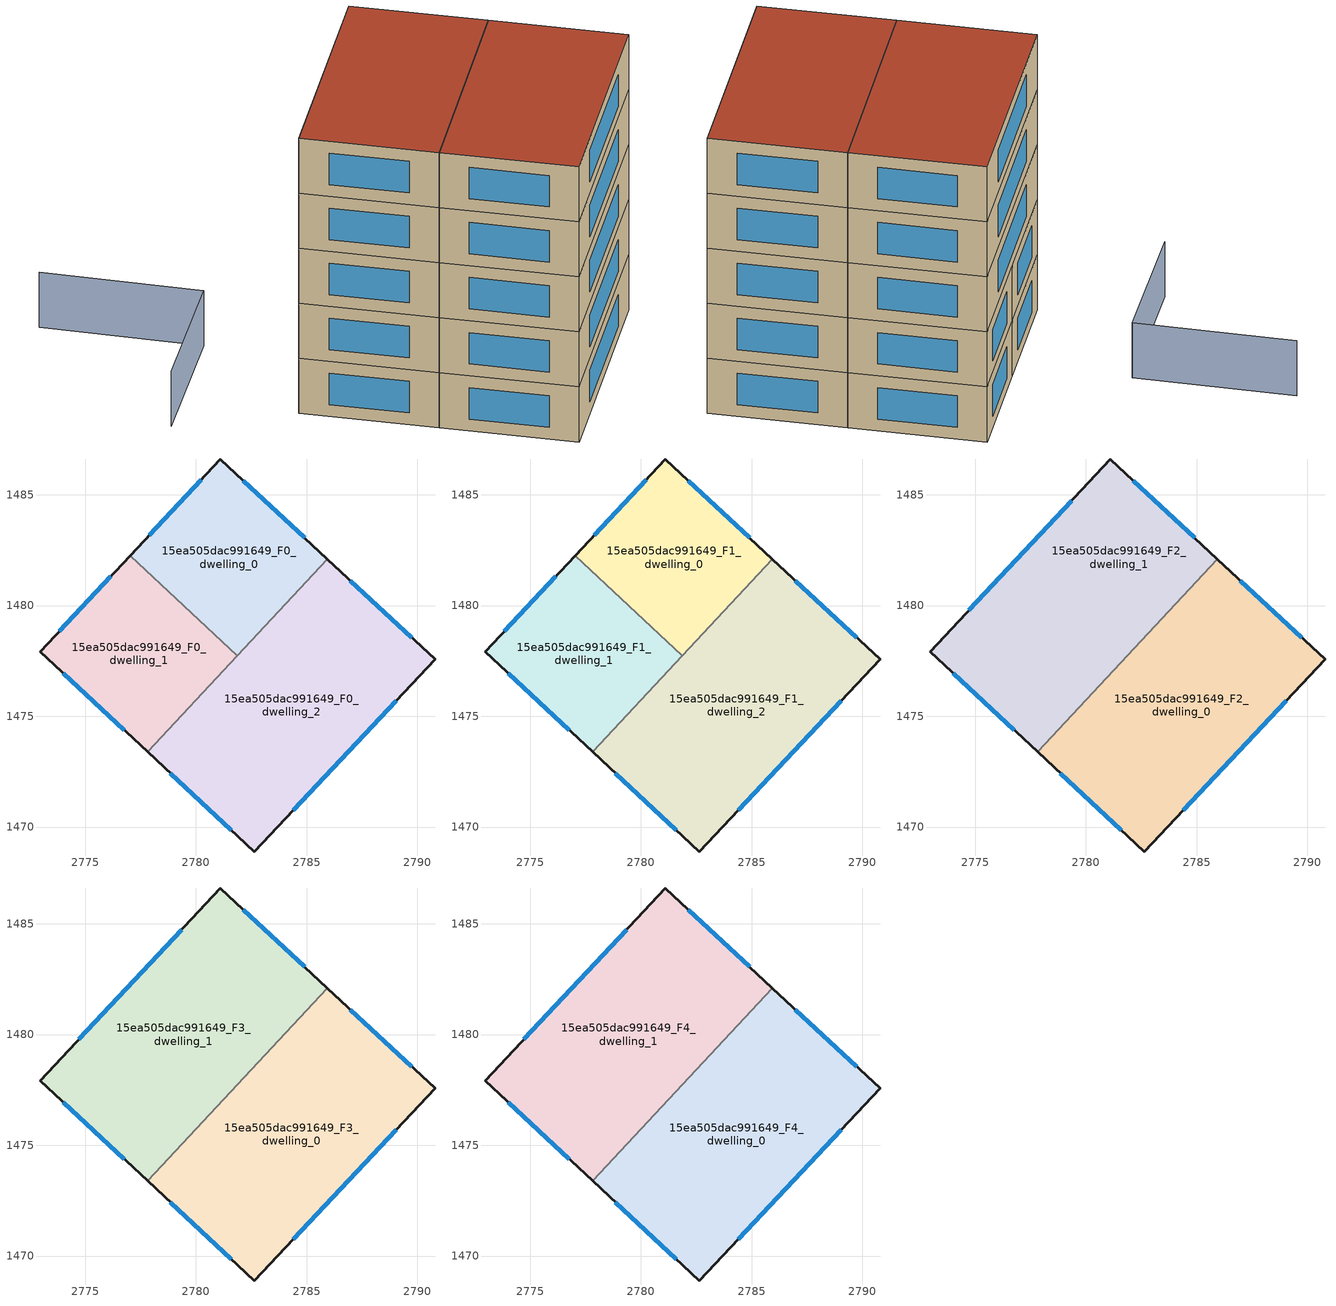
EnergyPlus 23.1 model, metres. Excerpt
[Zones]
15ea505dac991649_F0_dwelling_0
 floor ground (EU_floor_Construction): 2785.94,1482.1 2781.87,1477.74 2777.03,1482.25 2781.11,1486.6 z0
 wall outside (EU_wall_Construction): 2785.94,1482.1 2781.11,1486.6 2777.03,1482.25 z0:3
 wall to 15ea505dac991649_F0_dwelling_1 (EU_wall_Construction): 2777.03,1482.25 2781.87,1477.74 z0:3
 wall to 15ea505dac991649_F0_dwelling_2 (EU_wall_Construction): 2781.87,1477.74 2785.94,1482.1 z0:3
 window (EU_Window_Construction): 2784.91,1483.06 2782.14,1485.64 / 2780.24,1485.67 2777.9,1483.18 z0.64:2.36
15ea505dac991649_F0_dwelling_1
 floor ground (EU_floor_Construction): 2781.87,1477.74 2777.82,1473.39 2772.96,1477.92 2777.03,1482.25 z0
 wall outside (EU_wall_Construction): 2777.03,1482.25 2772.96,1477.92 2777.82,1473.39 z0:3
 wall to 15ea505dac991649_F0_dwelling_2 (EU_wall_Construction): 2777.82,1473.39 2781.87,1477.74 z0:3
 window (EU_Window_Construction): 2774,1476.95 2776.78,1474.36 / 2776.16,1481.32 2773.83,1478.84 z0.64:2.36
15ea505dac991649_F0_dwelling_2
 floor ground (EU_floor_Construction): 2790.8,1477.57 2782.64,1468.89 2777.82,1473.39 2785.94,1482.1 z0
 wall outside (EU_wall_Construction): 2777.82,1473.39 2782.64,1468.89 2790.8,1477.57 2785.94,1482.1 z0:3
 window (EU_Window_Construction): 2789.76,1478.54 2786.98,1481.13 / 2784.39,1470.75 2789.05,1475.71 / 2778.85,1472.42 2781.61,1469.85 z0.64:2.36
15ea505dac991649_F1_dwelling_0
 floor to 15ea505dac991649_F0_dwelling_0 (EU_floor_Construction): 2785.94,1482.1 2781.87,1477.74 2777.03,1482.25 2781.11,1486.6 z3
 wall outside (EU_wall_Construction): 2785.94,1482.1 2781.11,1486.6 2777.03,1482.25 z3:6
 wall to 15ea505dac991649_F1_dwelling_1 (EU_wall_Construction): 2777.03,1482.25 2781.87,1477.74 z3:6
 wall to 15ea505dac991649_F1_dwelling_2 (EU_wall_Construction): 2781.87,1477.74 2785.94,1482.1 z3:6
 window (EU_Window_Construction): 2784.91,1483.06 2782.14,1485.64 / 2780.24,1485.67 2777.9,1483.18 z3.64:5.36
15ea505dac991649_F1_dwelling_1
 floor to 15ea505dac991649_F0_dwelling_1 (EU_floor_Construction): 2781.87,1477.74 2777.81,1473.39 2772.96,1477.92 2777.03,1482.25 z3
 wall outside (EU_wall_Construction): 2777.03,1482.25 2772.96,1477.92 2777.82,1473.39 z3:6
 wall to 15ea505dac991649_F1_dwelling_2 (EU_wall_Construction): 2777.82,1473.39 2781.87,1477.74 z3:6
 window (EU_Window_Construction): 2774,1476.95 2776.78,1474.36 / 2776.16,1481.32 2773.83,1478.84 z3.64:5.36
15ea505dac991649_F1_dwelling_2
 floor to 15ea505dac991649_F0_dwelling_2 (EU_floor_Construction): 2790.8,1477.57 2782.64,1468.89 2777.81,1473.39 2785.94,1482.1 z3
 wall outside (EU_wall_Construction): 2777.82,1473.39 2782.64,1468.89 2790.8,1477.57 2785.94,1482.1 z3:6
 window (EU_Window_Construction): 2789.76,1478.54 2786.98,1481.13 / 2784.39,1470.75 2789.05,1475.71 / 2778.85,1472.42 2781.61,1469.85 z3.64:5.36
15ea505dac991649_F2_dwelling_0
 floor to 15ea505dac991649_F1_dwelling_2 (EU_floor_Construction): 2790.8,1477.57 2782.64,1468.89 2777.81,1473.39 2785.94,1482.1 z6
 wall outside (EU_wall_Construction): 2777.82,1473.39 2782.64,1468.89 2790.8,1477.57 2785.94,1482.1 z6:9
 wall to 15ea505dac991649_F2_dwelling_1 (EU_wall_Construction): 2785.94,1482.1 2777.82,1473.39 z6:9
 window (EU_Window_Construction): 2789.76,1478.54 2786.98,1481.13 / 2784.39,1470.75 2789.05,1475.71 / 2778.85,1472.42 2781.61,1469.85 z6.64:8.36
15ea505dac991649_F2_dwelling_1
 floor to 15ea505dac991649_F1_dwelling_0 (EU_floor_Construction): 2785.94,1482.1 2781.87,1477.74 2777.03,1482.25 2781.11,1486.6 z6
 floor to 15ea505dac991649_F1_dwelling_1 (EU_floor_Construction): 2781.87,1477.74 2777.81,1473.39 2772.96,1477.92 2777.03,1482.25 z6
 wall outside (EU_wall_Construction): 2785.94,1482.1 2781.11,1486.6 2772.96,1477.92 2777.82,1473.39 z6:9
 window (EU_Window_Construction): 2779.36,1484.74 2774.71,1479.78 / 2784.91,1483.06 2782.14,1485.64 / 2774,1476.95 2776.78,1474.36 z6.64:8.36
15ea505dac991649_F3_dwelling_0
 floor to 15ea505dac991649_F2_dwelling_0 (EU_floor_Construction): 2790.8,1477.57 2782.64,1468.89 2777.81,1473.39 2785.94,1482.1 z9
 wall outside (EU_wall_Construction): 2777.82,1473.39 2782.64,1468.89 2790.8,1477.57 2785.94,1482.1 z9:12
 wall to 15ea505dac991649_F3_dwelling_1 (EU_wall_Construction): 2785.94,1482.1 2777.82,1473.39 z9:12
 window (EU_Window_Construction): 2789.76,1478.54 2786.98,1481.13 / 2784.39,1470.75 2789.05,1475.71 / 2778.85,1472.42 2781.61,1469.85 z9.64:11.36
15ea505dac991649_F3_dwelling_1
 floor to 15ea505dac991649_F2_dwelling_1 (EU_floor_Construction): 2785.94,1482.1 2777.81,1473.39 2772.96,1477.92 2781.11,1486.6 z9
 wall outside (EU_wall_Construction): 2785.94,1482.1 2781.11,1486.6 2772.96,1477.92 2777.82,1473.39 z9:12
 window (EU_Window_Construction): 2779.36,1484.74 2774.71,1479.78 / 2784.91,1483.06 2782.14,1485.64 / 2774,1476.95 2776.78,1474.36 z9.64:11.36
15ea505dac991649_F4_dwelling_0
 floor to 15ea505dac991649_F3_dwelling_0 (EU_floor_Construction): 2790.8,1477.57 2782.64,1468.89 2777.81,1473.39 2785.94,1482.1 z12
 wall outside (EU_wall_Construction): 2777.82,1473.39 2782.64,1468.89 2790.8,1477.57 2785.94,1482.1 z12:15
 wall to 15ea505dac991649_F4_dwelling_1 (EU_wall_Construction): 2785.94,1482.1 2777.82,1473.39 z12:15
 window (EU_Window_Construction): 2789.76,1478.54 2786.98,1481.13 / 2784.39,1470.75 2789.05,1475.71 / 2778.85,1472.42 2781.61,1469.85 z12.64:14.36
 roof outside (EU_roof_Construction): 2782.64,1468.89 2790.8,1477.57 2785.94,1482.1 2777.82,1473.39 z15
15ea505dac991649_F4_dwelling_1
 floor to 15ea505dac991649_F3_dwelling_1 (EU_floor_Construction): 2785.94,1482.1 2777.81,1473.39 2772.96,1477.92 2781.11,1486.6 z12
 wall outside (EU_wall_Construction): 2785.94,1482.1 2781.11,1486.6 2772.96,1477.92 2777.82,1473.39 z12:15
 window (EU_Window_Construction): 2779.36,1484.74 2774.71,1479.78 / 2784.91,1483.06 2782.14,1485.64 / 2774,1476.95 2776.78,1474.36 z12.64:14.36
 roof outside (EU_roof_Construction): 2777.82,1473.39 2785.94,1482.1 2781.11,1486.6 2772.96,1477.92 z15
shading: 2766.77,1490.75 2772.39,1485.34 / 2772.39,1485.34 2767.34,1480.09 z0:3
[Building]
EU S2 Campaign: North Axis=0; Terrain=City; Solar Distribution=FullExterior
[Site:Location]
Yerevan-Zvartnots.Intl.AP: Latitude=40.15; Longitude=44.383; Time Zone=4; Elevation=854
[SizingPeriod:WeatherFileDays]
AnnualSizingPeriod: Begin Month=1; Begin Day of Month=1; End Month=12; End Day of Month=31; Day of Week for Start Day=Monday; Use Weather File Daylight Saving Period=No; Use Weather File Rain and Snow Indicators=No
[MATERIAL]
EU_InternalMass_Material: Roughness=MediumRough; Thickness=0.1; Conductivity=1; Density=1800; Specific Heat=900; Thermal Absorptance=0.9; Solar Absorptance=0.7; Visible Absorptance=0.7
[MATERIAL:NOMASS] Roughness=MediumRough; Thermal Absorptance=0.9; Solar Absorptance=0.7; Visible Absorptance=0.7
Name | Thermal Resistance
EU_wall_NoMass | 1.05043
EU_roof_NoMass | 1.45357
EU_floor_NoMass | 0.478065
[WINDOWMATERIAL:SIMPLEGLAZINGSYSTEM]
EU_Window_SimpleGlazing: UFactor=2.5566; Solar Heat Gain Coefficient=0.75; Visible Transmittance=0.75
[CONSTRUCTION]
EU_wall_Construction: EU_wall_NoMass
EU_roof_Construction: EU_roof_NoMass
EU_floor_Construction: EU_floor_NoMass
EU_Window_Construction: EU_Window_SimpleGlazing
EU_InternalMass_Construction: EU_InternalMass_Material
[ZONE] Type=1; Multiplier=1; Ceiling Height=autocalculate; Floor Area=autocalculate; Part of Total Floor Area=Yes
Name | Volume
15ea505dac991649_F0_dwelling_0; 15ea505dac991649_F1_dwelling_0 | 118.277
15ea505dac991649_F2_dwelling_0; 15ea505dac991649_F3_dwelling_0; 15ea505dac991649_F4_dwelling_0; 15ea505dac991649_F0_dwelling_2; 15ea505dac991649_F1_dwelling_2 | 236.502
15ea505dac991649_F0_dwelling_1; 15ea505dac991649_F1_dwelling_1 | 118.27
15ea505dac991649_F2_dwelling_1 | 236.543
15ea505dac991649_F3_dwelling_1; 15ea505dac991649_F4_dwelling_1 | 236.554
[INTERNALMASS] Construction=EU_InternalMass_Construction
Name | Zone or ZoneList | Surface Area
15ea505dac991649_F0_dwelling_0_EU_InternalMass | 15ea505dac991649_F0_dwelling_0 | 39.4256
15ea505dac991649_F0_dwelling_1_EU_InternalMass | 15ea505dac991649_F0_dwelling_1 | 39.4233
15ea505dac991649_F0_dwelling_2_EU_InternalMass | 15ea505dac991649_F0_dwelling_2 | 78.8338
15ea505dac991649_F1_dwelling_0_EU_InternalMass | 15ea505dac991649_F1_dwelling_0 | 39.4256
15ea505dac991649_F1_dwelling_1_EU_InternalMass | 15ea505dac991649_F1_dwelling_1 | 39.4233
15ea505dac991649_F1_dwelling_2_EU_InternalMass | 15ea505dac991649_F1_dwelling_2 | 78.8338
15ea505dac991649_F2_dwelling_0_EU_InternalMass | 15ea505dac991649_F2_dwelling_0 | 78.8338
15ea505dac991649_F2_dwelling_1_EU_InternalMass | 15ea505dac991649_F2_dwelling_1 | 78.8515
15ea505dac991649_F3_dwelling_0_EU_InternalMass | 15ea505dac991649_F3_dwelling_0 | 78.8338
15ea505dac991649_F3_dwelling_1_EU_InternalMass | 15ea505dac991649_F3_dwelling_1 | 78.8515
15ea505dac991649_F4_dwelling_0_EU_InternalMass | 15ea505dac991649_F4_dwelling_0 | 78.8338
15ea505dac991649_F4_dwelling_1_EU_InternalMass | 15ea505dac991649_F4_dwelling_1 | 78.8515
[OTHEREQUIPMENT] Fuel Type=Electricity; Design Level Calculation Method=Watts/Area; Power per Zone Floor Area=1; Fraction Latent=0; Fraction Radiant=0; Fraction Lost=0; Carbon Dioxide Generation Rate=0; EndUse Subcategory=EU_Step8_InternalGains
Name | Zone or ZoneList or Space or SpaceList | Schedule
EU_Step8_InternalGain_15ea505dac991649_F0_dwelling_0_f000 | 15ea505dac991649_F0_dwelling_0 | EU_Step8_GainSchedule_15ea505dac991649_F0_dwelling_0_f000
EU_Step8_InternalGain_15ea505dac991649_F0_dwelling_1_f000 | 15ea505dac991649_F0_dwelling_1 | EU_Step8_GainSchedule_15ea505dac991649_F0_dwelling_1_f000
EU_Step8_InternalGain_15ea505dac991649_F0_dwelling_2_f000 | 15ea505dac991649_F0_dwelling_2 | EU_Step8_GainSchedule_15ea505dac991649_F0_dwelling_2_f000
EU_Step8_InternalGain_15ea505dac991649_F1_dwelling_0_f000 | 15ea505dac991649_F1_dwelling_0 | EU_Step8_GainSchedule_15ea505dac991649_F1_dwelling_0_f000
EU_Step8_InternalGain_15ea505dac991649_F1_dwelling_1_f000 | 15ea505dac991649_F1_dwelling_1 | EU_Step8_GainSchedule_15ea505dac991649_F1_dwelling_1_f000
EU_Step8_InternalGain_15ea505dac991649_F1_dwelling_2_f000 | 15ea505dac991649_F1_dwelling_2 | EU_Step8_GainSchedule_15ea505dac991649_F1_dwelling_2_f000
EU_Step8_InternalGain_15ea505dac991649_F2_dwelling_0_f000 | 15ea505dac991649_F2_dwelling_0 | EU_Step8_GainSchedule_15ea505dac991649_F2_dwelling_0_f000
EU_Step8_InternalGain_15ea505dac991649_F2_dwelling_1_f000 | 15ea505dac991649_F2_dwelling_1 | EU_Step8_GainSchedule_15ea505dac991649_F2_dwelling_1_f000
EU_Step8_InternalGain_15ea505dac991649_F3_dwelling_0_f000 | 15ea505dac991649_F3_dwelling_0 | EU_Step8_GainSchedule_15ea505dac991649_F3_dwelling_0_f000
EU_Step8_InternalGain_15ea505dac991649_F3_dwelling_1_f000 | 15ea505dac991649_F3_dwelling_1 | EU_Step8_GainSchedule_15ea505dac991649_F3_dwelling_1_f000
EU_Step8_InternalGain_15ea505dac991649_F4_dwelling_0_f000 | 15ea505dac991649_F4_dwelling_0 | EU_Step8_GainSchedule_15ea505dac991649_F4_dwelling_0_f000
EU_Step8_InternalGain_15ea505dac991649_F4_dwelling_1_f000 | 15ea505dac991649_F4_dwelling_1 | EU_Step8_GainSchedule_15ea505dac991649_F4_dwelling_1_f000
[ZONEVENTILATION:DESIGNFLOWRATE] Schedule=EU_AlwaysOn; Design Flow Rate Calculation Method=AirChanges/Hour; Air Changes per Hour=0.557805; Ventilation Type=Natural; Fan Pressure Rise=0; Fan Total Efficiency=1; Constant Term Coefficient=1; Temperature Term Coefficient=0; Velocity Term Coefficient=0; Velocity Squared Term Coefficient=0; Minimum Indoor Temperature=-100; Maximum Indoor Temperature=100; Delta Temperature=-100; Minimum Outdoor Temperature=-100; Maximum Outdoor Temperature=100; Maximum Wind Speed=40
Name | Zone or ZoneList or Space or SpaceList
EU_ConstantAir_15ea505dac991649_F0_dwelling_0 | 15ea505dac991649_F0_dwelling_0
EU_ConstantAir_15ea505dac991649_F0_dwelling_1 | 15ea505dac991649_F0_dwelling_1
EU_ConstantAir_15ea505dac991649_F0_dwelling_2 | 15ea505dac991649_F0_dwelling_2
EU_ConstantAir_15ea505dac991649_F1_dwelling_0 | 15ea505dac991649_F1_dwelling_0
EU_ConstantAir_15ea505dac991649_F1_dwelling_1 | 15ea505dac991649_F1_dwelling_1
EU_ConstantAir_15ea505dac991649_F1_dwelling_2 | 15ea505dac991649_F1_dwelling_2
EU_ConstantAir_15ea505dac991649_F2_dwelling_0 | 15ea505dac991649_F2_dwelling_0
EU_ConstantAir_15ea505dac991649_F2_dwelling_1 | 15ea505dac991649_F2_dwelling_1
EU_ConstantAir_15ea505dac991649_F3_dwelling_0 | 15ea505dac991649_F3_dwelling_0
EU_ConstantAir_15ea505dac991649_F3_dwelling_1 | 15ea505dac991649_F3_dwelling_1
EU_ConstantAir_15ea505dac991649_F4_dwelling_0 | 15ea505dac991649_F4_dwelling_0
EU_ConstantAir_15ea505dac991649_F4_dwelling_1 | 15ea505dac991649_F4_dwelling_1
[HVACTEMPLATE:THERMOSTAT] Constant Heating Setpoint=20; Constant Cooling Setpoint=50
EU_HeatOnly_15ea505dac991649_F0_dwelling_0; EU_HeatOnly_15ea505dac991649_F0_dwelling_1; EU_HeatOnly_15ea505dac991649_F0_dwelling_2; EU_HeatOnly_15ea505dac991649_F1_dwelling_0; EU_HeatOnly_15ea505dac991649_F1_dwelling_1; EU_HeatOnly_15ea505dac991649_F1_dwelling_2; EU_HeatOnly_15ea505dac991649_F2_dwelling_0; EU_HeatOnly_15ea505dac991649_F2_dwelling_1; EU_HeatOnly_15ea505dac991649_F3_dwelling_0; EU_HeatOnly_15ea505dac991649_F3_dwelling_1; EU_HeatOnly_15ea505dac991649_F4_dwelling_0; EU_HeatOnly_15ea505dac991649_F4_dwelling_1
[HVACTEMPLATE:ZONE:IDEALLOADSAIRSYSTEM] System Availability Schedule=EU_AlwaysOn; Maximum Heating Supply Air Temperature=50; Minimum Cooling Supply Air Temperature=13; Maximum Heating Supply Air Humidity Ratio=0.0156; Minimum Cooling Supply Air Humidity Ratio=0.0077; Heating Limit=NoLimit; Cooling Limit=NoLimit; Heating Availability Schedule=EU_AlwaysOn; Cooling Availability Schedule=EU_CoolingOff; Dehumidification Control Type=ConstantSensibleHeatRatio; Cooling Sensible Heat Ratio=0.7; Dehumidification Setpoint=60; Humidification Control Type=None; Humidification Setpoint=30; Outdoor Air Method=None; Outdoor Air Flow Rate per Person=0.00944; Outdoor Air Flow Rate per Zone Floor Area=0; Outdoor Air Flow Rate per Zone=0; Demand Controlled Ventilation Type=None; Outdoor Air Economizer Type=NoEconomizer; Heat Recovery Type=None; Sensible Heat Recovery Effectiveness=0.7; Latent Heat Recovery Effectiveness=0.65
Name | Template Thermostat
15ea505dac991649_F0_dwelling_0 | EU_HeatOnly_15ea505dac991649_F0_dwelling_0
15ea505dac991649_F0_dwelling_1 | EU_HeatOnly_15ea505dac991649_F0_dwelling_1
15ea505dac991649_F0_dwelling_2 | EU_HeatOnly_15ea505dac991649_F0_dwelling_2
15ea505dac991649_F1_dwelling_0 | EU_HeatOnly_15ea505dac991649_F1_dwelling_0
15ea505dac991649_F1_dwelling_1 | EU_HeatOnly_15ea505dac991649_F1_dwelling_1
15ea505dac991649_F1_dwelling_2 | EU_HeatOnly_15ea505dac991649_F1_dwelling_2
15ea505dac991649_F2_dwelling_0 | EU_HeatOnly_15ea505dac991649_F2_dwelling_0
15ea505dac991649_F2_dwelling_1 | EU_HeatOnly_15ea505dac991649_F2_dwelling_1
15ea505dac991649_F3_dwelling_0 | EU_HeatOnly_15ea505dac991649_F3_dwelling_0
15ea505dac991649_F3_dwelling_1 | EU_HeatOnly_15ea505dac991649_F3_dwelling_1
15ea505dac991649_F4_dwelling_0 | EU_HeatOnly_15ea505dac991649_F4_dwelling_0
15ea505dac991649_F4_dwelling_1 | EU_HeatOnly_15ea505dac991649_F4_dwelling_1
[SIZING:ZONE] Zone Cooling Design Supply Air Temperature Input Method=SupplyAirTemperature; Zone Cooling Design Supply Air Temperature=13; Zone Heating Design Supply Air Temperature Input Method=SupplyAirTemperature; Zone Heating Design Supply Air Temperature=50; Zone Cooling Design Supply Air Humidity Ratio=0.008; Zone Heating Design Supply Air Humidity Ratio=0.008; Cooling Design Air Flow Method=DesignDay; Cooling Design Air Flow Rate=0; Cooling Minimum Air Flow per Zone Floor Area=0.000762; Cooling Minimum Air Flow=0; Cooling Minimum Air Flow Fraction=0.2; Heating Design Air Flow Method=DesignDay; Heating Design Air Flow Rate=0; Heating Maximum Air Flow per Zone Floor Area=0.002032; Heating Maximum Air Flow=0.141576; Heating Maximum Air Flow Fraction=0.3; Account for Dedicated Outdoor Air System=No; Dedicated Outdoor Air System Control Strategy=NeutralSupplyAir; Dedicated Outdoor Air Low Setpoint Temperature for Design=autosize; Dedicated Outdoor Air High Setpoint Temperature for Design=autosize; Zone Load Sizing Method=Sensible Load Only No Latent Load; Zone Latent Cooling Design Supply Air Humidity Ratio Input Method=HumidityRatioDifference; Zone Cooling Design Supply Air Humidity Ratio Difference=0.005; Zone Latent Heating Design Supply Air Humidity Ratio Input Method=HumidityRatioDifference; Zone Humidification Design Supply Air Humidity Ratio Difference=0.005
15ea505dac991649_F0_dwelling_0; 15ea505dac991649_F0_dwelling_1; 15ea505dac991649_F0_dwelling_2; 15ea505dac991649_F1_dwelling_0; 15ea505dac991649_F1_dwelling_1; 15ea505dac991649_F1_dwelling_2; 15ea505dac991649_F2_dwelling_0; 15ea505dac991649_F2_dwelling_1; 15ea505dac991649_F3_dwelling_0; 15ea505dac991649_F3_dwelling_1; 15ea505dac991649_F4_dwelling_0; 15ea505dac991649_F4_dwelling_1
[SCHEDULE:CONSTANT]
Name | Hourly Value
EU_AlwaysOn | 1
EU_CoolingOff | 0
[SCHEDULE:FILE] Column Number=1; Rows to Skip at Top=0; Number of Hours of Data=8760; Column Separator=Comma; Interpolate to Timestep=No; Minutes per Item=60; Adjust Schedule for Daylight Savings=Yes
Name | File
EU_Step8_GainSchedule_15ea505dac991649_F0_dwelling_0_f000 | ../../schedules/15ea505dac991649/15ea505dac991649_F0_dwelling_0_f000_gain.csv
EU_Step8_GainSchedule_15ea505dac991649_F0_dwelling_1_f000 | ../../schedules/15ea505dac991649/15ea505dac991649_F0_dwelling_1_f000_gain.csv
EU_Step8_GainSchedule_15ea505dac991649_F0_dwelling_2_f000 | ../../schedules/15ea505dac991649/15ea505dac991649_F0_dwelling_2_f000_gain.csv
EU_Step8_GainSchedule_15ea505dac991649_F1_dwelling_0_f000 | ../../schedules/15ea505dac991649/15ea505dac991649_F1_dwelling_0_f000_gain.csv
EU_Step8_GainSchedule_15ea505dac991649_F1_dwelling_1_f000 | ../../schedules/15ea505dac991649/15ea505dac991649_F1_dwelling_1_f000_gain.csv
EU_Step8_GainSchedule_15ea505dac991649_F1_dwelling_2_f000 | ../../schedules/15ea505dac991649/15ea505dac991649_F1_dwelling_2_f000_gain.csv
EU_Step8_GainSchedule_15ea505dac991649_F2_dwelling_0_f000 | ../../schedules/15ea505dac991649/15ea505dac991649_F2_dwelling_0_f000_gain.csv
EU_Step8_GainSchedule_15ea505dac991649_F2_dwelling_1_f000 | ../../schedules/15ea505dac991649/15ea505dac991649_F2_dwelling_1_f000_gain.csv
EU_Step8_GainSchedule_15ea505dac991649_F3_dwelling_0_f000 | ../../schedules/15ea505dac991649/15ea505dac991649_F3_dwelling_0_f000_gain.csv
EU_Step8_GainSchedule_15ea505dac991649_F3_dwelling_1_f000 | ../../schedules/15ea505dac991649/15ea505dac991649_F3_dwelling_1_f000_gain.csv
EU_Step8_GainSchedule_15ea505dac991649_F4_dwelling_0_f000 | ../../schedules/15ea505dac991649/15ea505dac991649_F4_dwelling_0_f000_gain.csv
EU_Step8_GainSchedule_15ea505dac991649_F4_dwelling_1_f000 | ../../schedules/15ea505dac991649/15ea505dac991649_F4_dwelling_1_f000_gain.csv
